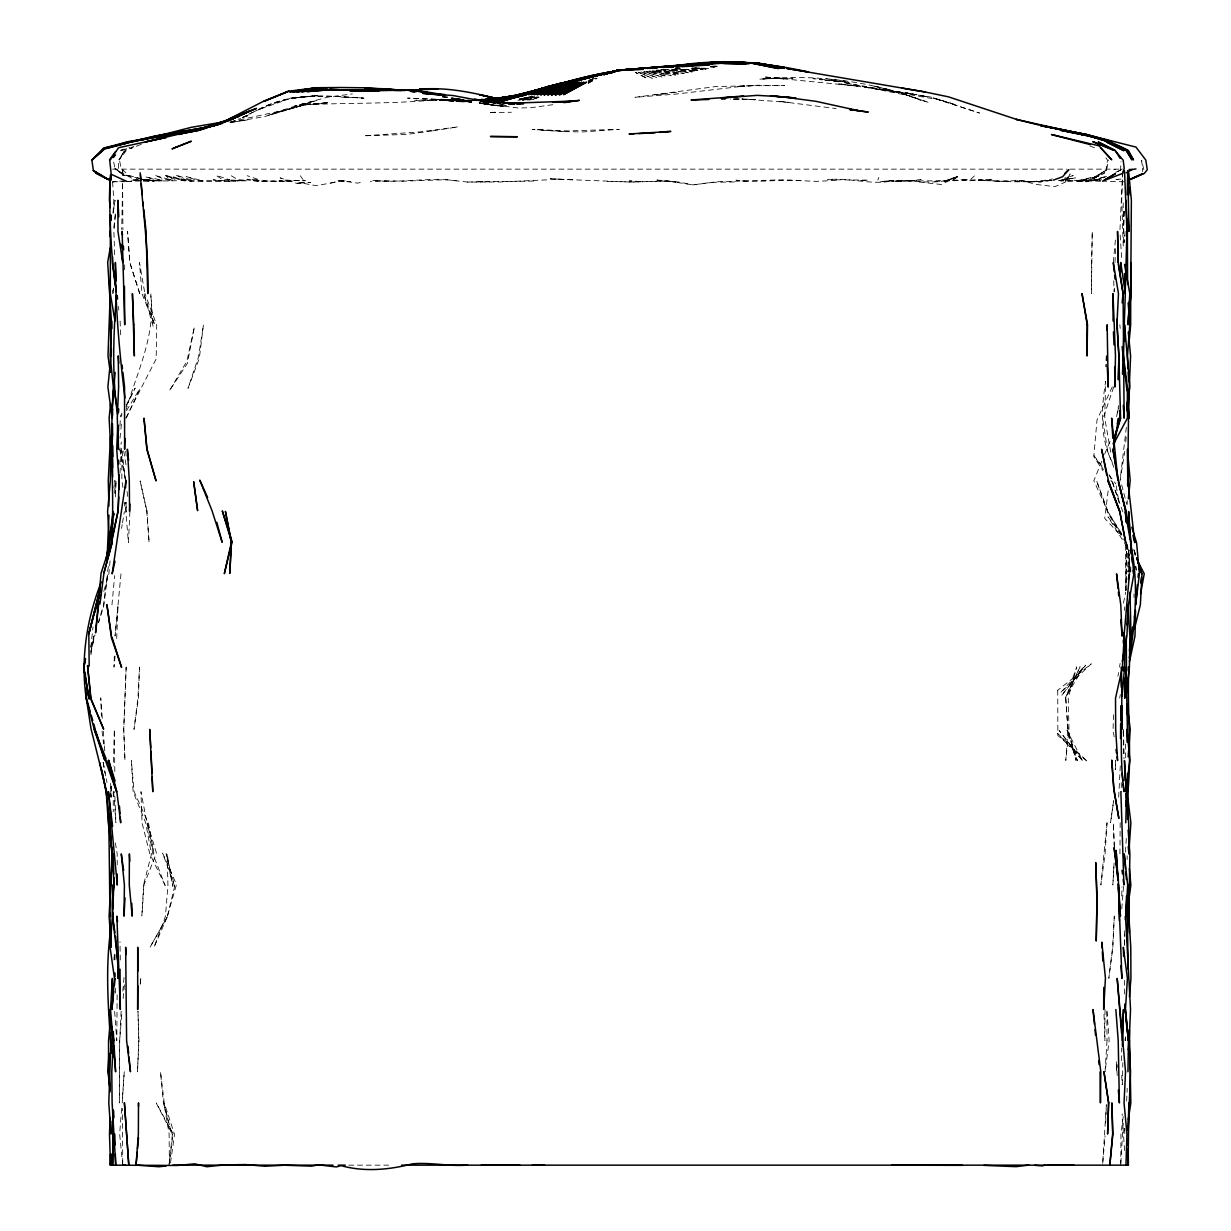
<?xml version="1.0" encoding="UTF-8"?>
<svg xmlns="http://www.w3.org/2000/svg" width="1231" height="1231" viewBox="0 0 1231 1231"><rect width="100%" height="100%" fill="white"/><g stroke="black" fill="none" stroke-linecap="round" stroke-linejoin="round"><path stroke-width="0.75" stroke-dasharray="5 3.75" d="M1121.656 1060.722L1121.672 1047.904M1104.992 1009.451L1104.899 1040.657L1103.899 1011.436M113.39 288.146L113.36 293.64L113.637 288.131M150.782 295.855C155.645 335.971 136.903 372.177 126.162 409.508M1120.764 1165.157L1120.964 1133.997L1123.349 1115.686M114.806 771.498L114.329 729.352L113.329 766.005M122.623 183.788L121.715 229.535M1124.826 1128.535L1124.78 1134.043L1124.411 1128.55M122.592 183.788L122.931 229.674M117.145 994.833L116.791 1040.61L114.514 1009.543M122.746 1163.341L122.377 1108.423M1119.933 853.822L1120.179 822.723M124.639 269.804L124.716 262.465M1115.332 769.683L1115.455 760.527L1115.271 769.683M1125.488 1040.657L1125.534 1036.979M114.745 493.216L114.945 480.429L113.975 487.722M1126.704 542.656L1126.026 590.249L1125.426 544.517M1119.964 229.597L1122.487 174.633M1130.72 571.969L1130.874 564.66M1114.332 291.793L1114.424 288.131M111.513 786.147L111.406 797.134M1127.211 504.295L1127.304 500.617M1121.733 895.999L1121.964 886.828M120.284 960.026L119.976 941.684M1123.949 211.255L1123.564 242.43M1113.547 714.78L1113.07 729.444L1114.132 736.769M114.345 656.138L113.975 667.125L115.083 656.154M120.038 425.541L120.315 418.248L121.961 414.893M1114.994 262.48L1115.625 246.015M1122.841 170.971L1121.718 200.238L1123.318 247.846M1105.684 1123.103L1106.377 1104.746L1102.576 1165.157M1124.38 945.485L1124.795 934.483M115.422 496.878L116.083 480.382L115.191 493.2M1120.841 1163.326L1123.272 1121.226M1126.611 542.625L1125.534 590.265M1126.642 1101.068L1127.196 1088.25M110.728 791.61L110.975 786.132M1122.487 1084.603L1122.81 1062.63M120.007 473.058L120.438 463.887M120.515 462.056L121.654 445.576M129.917 511.527L128.424 542.625L125.023 502.294M1124.318 211.255L1123.364 231.413L1123.195 200.253M121.146 1011.282L119.684 1040.657L119.345 1102.914L119.684 1040.657L121.961 1011.359M124.654 506.141L124.839 502.463M1125.78 590.218L1126.565 575.539M115.422 993.048L115.729 987.554M1125.072 231.413L1124.472 242.384L1124.872 235.075M113.052 213.086L113.791 200.253L112.59 181.942M1114.086 863.039L1112.839 885.027L1114.009 864.87M122.238 1102.914L124.254 1071.724L122.208 1101.053M1125.411 852.114L1126.365 837.495M1122.257 168.97L1117.317 171.863L1120.487 170.063L1121.072 161.63M113.929 960.088L114.314 954.594M1128.335 571.938L1129.427 557.32M1120.272 765.974L1118.594 798.996M1121.78 908.832L1123.626 885.027M121.638 1108.392L119.638 1134.074L122.731 1165.157M110.928 797.119L110.605 780.7M90.832 647.414L93.002 626.918M122.838 991.17L124.285 974.721M1125.765 442.067L1126.411 434.712M1102.73 1163.341L1105.099 1135.951M1123.672 729.398L1123.334 733.061L1123.549 729.398M111.959 604.913L114.683 575.6M123.131 998.526L124.67 982.046M1113.301 262.403L1115.671 236.86M115.422 214.902L113.868 231.382L114.698 255.14M110.082 560.859L108.867 573.646L103.127 593.681M121.007 573.784L115.037 635.996L118.053 604.852L116.576 641.505M1124.472 610.438L1124.826 606.76M120.023 438.19L120.746 430.912M120.915 429.096L121.638 421.802M1100.76 181.188L1078.079 180.957L1094.374 177.449L1106.454 170.047L1107.423 160.061L1105.592 157.153M1117.086 1064.446L1116.317 1071.786L1117.056 1066.308M113.821 227.689L115.406 213.055M1124.98 1040.626L1125.38 1036.979M1126.35 427.295L1120.164 479.475M1108.131 490.877L1104.73 518.405L1121.426 536.239M170.524 1162.895L174.54 1134.397L164.262 1103.038L160.507 1071.786L163.415 1103.191L171.632 1133.951L163.938 1103.007L169.109 1133.874L169.401 1162.88M113.19 213.071L115.052 200.253L112.96 213.04M1119.564 667.079L1120.102 663.432M1119.933 481.352L1124.811 451.3M90.925 654.83L94.002 635.996L90.832 646.567M1119.718 698.146L1120.333 694.499M107.589 571.492L108.79 564.275M121.577 528.376L122.192 524.652M122.5 522.806L124.377 511.65M1116.625 416.617L1118.564 405.491M1117.948 676.25L1118.594 672.588M1106.454 170.047L1096.159 176.125L1078.633 180.726L1094.374 177.449L1106.454 170.047L1108.485 159.999M1117.425 412.924L1118.564 407.369M1123.441 603.144L1125.688 592.157M125.131 478.721L119.884 449.392L121.423 442.006M167.17 917.018L150.013 947.27L167.17 917.018L154.044 947.285L165.446 916.341L167.939 885.12L167.124 853.945L172.863 886.382L166.123 853.698L174.679 886.397L167.077 917.464L176.479 884.473L162.615 853.098L174.679 886.397M90.848 651.368L94.495 635.196M90.663 652.999L94.987 634.842M126.393 417.971L139.703 388.858L125.931 411.662M98.234 622.717L103.558 604.898L107.589 573.815L103.896 605.313L98.649 622.686M1113.67 387.011L1102.822 419.263L1107.685 451.731L1114.378 468.657M877.841 180.111L878.842 177.433M1101.76 461.256L1093.836 480.69L1108.254 512.388L1121.78 534.669M1104.638 454.193L1111.224 438.651M1077.387 181.019L1095.821 180.326L1060.353 180.819L1087.05 181.742L1104.222 173.186L1105.253 170.755M1112.301 386.826L1097.021 419.925L1093.79 456.532L1102.991 470.75M126.085 406.522L135.164 388.104L126.378 404.799M120.238 416.478L121.992 413.139M125.731 418.217L156.183 358.913L156.706 325.046L144.889 293.517M126.731 148.443L118.53 160.199L118.668 171.109L134.533 179.726L141.796 180.342M1085.757 181.034L1099.175 175.818L1091.158 179.68M1101.514 179.572L1098.898 180.865L1100.037 180.234L1095.236 180.726L1106.592 176.464M1095.236 180.726L1102.899 177.864M974.398 175.91L970.536 179.541L953.686 180.726L895.814 181.065L917.31 180.618L921.127 179.526L907.062 181.08M126.839 181.634L130.348 181.588L133.471 179.849M953.502 179.588L957.195 176.387L944.962 181.095L953.502 179.588L957.641 176.787C932.852 188.081 905.616 176.787 879.657 182.019L887.428 180.942L901.338 181.342L887.428 180.942M957.195 176.387L941.376 184.512L918.572 181.926M588.372 83.139L596.327 78.661M588.187 83.262L597.173 78.245M588.203 81.938L591.342 80.277M588.126 82.077L594.311 78.876M1099.498 179.541L1091.328 180.726L1106.623 176.264M1087.05 181.742L1104.222 173.186M242.322 117.807L250.924 113.544M257.802 110.128L264.68 106.728L290.408 98.003L316.459 95.664L289.993 98.526L258.171 109.774M1086.665 180.049L1082.172 180.988M1115.578 172.386L1120.487 170.063M251.647 112.821L256.54 110.528M133.81 146.427L127.024 149.582L119.161 160.03L124.454 150.397L119.469 159.892L121.023 168.232L128.501 175.31L142.211 179.064M248.6 114.298L257.094 110.421M258.802 109.636C291.208 91.74 328.615 95.956 364.007 98.218C328.338 95.756 290.485 92.094 257.833 109.913M1064.107 179.572L1073.201 175.525L1064.353 178.203M589.572 80.277L593.142 78.769M141.303 144.335L130.578 148.459L136.164 146.227M120.838 150.828L129.64 147.52M944.962 181.095L950.871 178.941M229.982 122.3L240.553 118.453M245.677 115.806L247.369 115.206M592.711 79.184L595.866 78.076M124.3 149.12L120.761 150.336L124.362 149.166M539.009 97.203L532.207 99.511L540.655 96.68M588.126 80.507L593.48 78.692M957.641 176.787L941.238 182.08M962.073 179.988C992.032 179.464 1022.915 185.019 1052.428 178.972M242.322 117.484L249.37 115.299L240.845 117.776M987.124 180.865L992.986 179.08L978.691 180.311L1002.557 181.203L1024.931 180.311M522.96 100.111L530.069 99.342L527.207 99.849L536.254 97.157M527.207 99.849L538.085 96.71M360.283 182.45L357.698 183.157L337.202 180.218L350.481 181.511L340.525 181.126L316.213 185.712L303.872 183.419L296.548 183.327L280.145 177.849L284.961 180.126L305.334 180.726L279.668 180.449L284.607 181.465L294.594 180.557M1103.73 177.218L1091.328 180.726M519.59 99.834L525.206 99.588L522.421 100.096L534.777 96.864M330.524 183.204L340.048 180.772L350.481 181.511L344.865 181.065M522.421 100.096L534.854 97.034M124.593 180.803L112.821 181.834L117.884 181.296M517.851 100.296L532.715 96.895L520.19 98.957M143.335 180.942L159.753 180.88L143.304 179.387L162.015 180.972L176.756 180.726M230.812 121.792L282.391 110.575L274.344 112.867L298.41 104.989L328.092 97.064L352.374 93.956M519.59 99.926L533.515 97.003M520.821 99.065L531.638 96.834M167.97 180.942L170.401 179.803L175.171 180.495M530.269 96.957L520.882 98.742L531.838 97.064L520.744 98.988M533.3 96.864L520.775 99.203L533.746 96.803M1081.803 180.049L1067.6 180.957M519.913 99.265L532.992 96.895M889.013 181.511C868.778 184.542 848.19 177.372 827.617 179.695L868.409 180.157L859.623 180.557M525.822 97.634L529.453 96.987M528.761 100.126L535.146 98.988M1058.706 180.603L1075.863 177.849L1058.706 180.603L1070.893 178.48L1065.061 180.403L1070.185 173.925L1065.369 182.111L1054.859 186.65L1036.287 184.45L1026.731 181.926L1041.241 181.819L1053.274 180.172L1035.963 181.757L1041.241 181.819L1014.96 180.972M520.313 99.08L532.761 96.957M519.328 99.111L531.992 97.018M520.698 98.849L531.838 97.064L520.744 98.726M740.662 86.385L744.432 86.032L676.188 94.048L634.981 97.311L716.027 86.509L751.156 85.816M520.298 98.742L529.315 97.372M519.497 98.957L532.669 96.941M230.182 122.515L264.834 116.514L310.735 102.942L267.743 115.375L307.827 103.696L282.668 110.467L305.396 104.758L329.262 102.419L300.964 105.189L326.877 103.219L302.903 104.85C347.881 102.635 392.997 104.081 437.928 99.665L439.621 99.634L416.555 100.142M230.874 122.284L247.739 119.899L230.443 122.361M676.373 92.248L654.061 94.879M552.781 104.681L531.577 107.651L518.451 108.036L479.351 102.973M479.798 103.235L500.54 106.174L505.972 105.466M486.153 103.142L480.829 103.419L500.54 106.174L506.249 105.466M659.816 94.387L665.556 93.725M284.607 181.465L253.878 180.942M502.725 104.712L495.185 105.527L479.213 103.112M504.218 104.573L495.185 105.527L478.705 102.973M456.393 180.834C428.388 176.833 400.275 183.619 372.331 180.28L402.337 181.203L446.438 179.695L467.334 182.05L500.74 181.957L559.72 179.28L631.626 182.05L667.587 181.003L676.111 182.188L655.107 179.911L679.004 182.05L692.899 184.896L717.981 181.726L780.977 179.834L816.168 181.357L836.126 180.403M467.334 182.05L535.962 181.034M1035.963 181.757L1053.274 180.172M1115.978 179.495L1121.441 179.018L1116.271 179.449M132.656 180.572L137.133 180.203L132.948 179.572L138.211 180.603M477.674 181.649L489.184 181.726M180.372 179.972L191.744 181.034L250.278 180.788M776.884 78.045L759.65 79.153L780.3 77.999L762.62 78.938M488.892 103.85L479.459 103.158L492.615 104.881L479.274 103.081M1047.489 180.526L1051.828 180.265M231.351 175.802L238.568 180.049L244.907 180.542L229.243 181.219L213.055 179.849L221.734 180.957M488.784 103.912L480.475 103.081L490.03 104.65L479.059 102.958M753.403 85.631L736.615 86.539L757.711 85.231L784.609 85.647L748.094 85.708M261.249 181.126L293.594 181.065M470.534 100.788L441.129 99.234L463.672 100.373L411.369 100.296M773.253 78.215C823.17 75.06 874.179 82.292 920.865 100.203L901.184 93.094L928.759 102.542L908.647 95.618L843.743 82.615L894.614 91.509L876.826 88.678M495.508 112.221L488.645 112.513L511.357 112.267M934.775 181.388L960.795 179.849L970.413 180.726L978.06 179.572L984.785 180.049L978.691 180.311M480.829 103.419L488.353 103.127M765.713 78.769L792.995 78.292L773.96 78.461L783.978 78.876L763.666 76.891L858.053 86.17L837.957 83.693L900.461 92.187L862.592 86.601L937.745 99.496L979.584 113.052L930.744 97.049L884.258 89.817L910.586 93.618M126.839 181.419L141.703 180.957M143.565 180.911L153.413 180.788L139.657 179.08M733.507 99.111L740.893 98.942L730.537 99.034M389.058 181.542L370.3 181.649M470.596 100.85L456.009 101.08L431.342 99.388M471.181 100.419L432.327 99.419L459.009 99.819L434.589 99.757M112.821 181.834L125.085 181.665M471.058 100.465L407.507 98.111L431.465 99.265M470.411 101.357L455.87 101.496L431.142 99.357L470.365 100.973M994.602 181.172L1011.482 181.019M435.389 99.726L436.713 99.726M710.964 66.274L718.596 66.243L712.857 66.166M471.104 101.481L455.87 101.496L431.25 99.126L471.288 102.096M112.652 169.139L1066.754 169.139M1070.17 169.139L1120.764 169.139M1113.886 169.478L1115.578 169.478M122.469 175.31L128.501 175.31M238.568 180.049L245.261 180.034M1124.18 181.803L1103.315 181.157M348.788 1165.157L388.627 1165.157M470.565 101.665L456.07 101.634L471.15 101.865M711.118 66.674L717.673 66.736L710.256 66.505M710.595 67.12L714.426 67.151L710.718 67.043M733.261 99.172L755.434 99.696L741.954 98.88L788.886 102.404L777.977 101.188L836.111 108.559M607.406 181.357L631.626 182.05L667.587 181.003L692.899 184.896L711.933 182.296L736.569 181.942M470.996 101.742L456.593 101.511L471.796 102.158M470.273 100.665L466.657 100.603L470.257 100.727M711.072 66.566L716.734 66.689M564.521 131.625L582.709 131.948L619.316 129.317L567.783 130.917L532.192 129.378L564.521 131.625L537.162 129.824M276.852 181.219L252.724 180.649M691.991 67.936L709.041 68.474L694.084 67.72M470.827 101.588L457.393 101.157L470.688 101.896M244.907 180.542L229.089 180.018L236.044 181.265M500.54 106.174L503.433 106.281L486.23 104.143M1030.578 181.649L1016.898 180.988M251.893 179.541L259.202 179.803L247.2 175.71M145.12 180.618L154.106 180.942L139.888 179.387M341.079 97.111L362.806 97.988M674.988 67.828L680.481 68.059M693.33 68.582L706.163 69.121L691.622 68.213M469.919 101.157L458.486 100.588L471.765 101.511M675.065 68.274L680.651 68.567M691.807 69.136L702.978 69.705L691.653 68.89M143.427 180.28L154.106 180.942M675.08 68.828L699.577 70.382L686.852 69.305M656.708 69.967L684.205 73.583L658.539 70.213M459.871 99.834L471.227 100.588M676.573 67.797L680.343 68.059M559.72 179.28L550.488 178.603L573.154 179.864M156.614 180.572L162.015 180.972L154.29 180.434L159.753 180.88M671.187 69.182L695.992 71.106L675.296 69.074M467.672 100.003L471.381 100.311M833.556 80.354L813.045 78.646L816.276 78.922M143.627 180.495L149.074 180.942L143.935 179.541M675.942 68.367L679.574 68.674M461.779 99.988L471.242 100.788M149.074 180.942L143.288 179.726M663.17 69.182L692.222 71.875L668.818 69.228M181.342 180.018L191.744 181.034L180.849 178.772M844.928 81.169L825.847 78.799M253.047 180.342L260.172 181.249L250.262 179.926M229.243 181.219L184.05 180.895L180.926 179.818M746.878 181.573L736.461 180.172C759.158 183.434 781.993 178.387 804.551 180.972M465.564 100.819L471.627 101.788M656.185 70.69L680.081 74.337L660.278 70.844M442.344 96.803L445.976 97.357M468.088 101.265L471.75 101.834M442.852 96.033L470.257 101.527M442.468 96.864L471.288 101.65L451.315 97.834M462.979 100.373L470.119 101.588M457.378 98.557L460.948 99.172M456.132 98.357L459.825 99.003M139.472 178.495L122.3 174.279L114.914 168.432L124.516 175.618L114.991 168.478L113.221 159.984M641.059 71.952L657.139 77.691L642.859 72.598M178.126 175.833L191.59 180.08L184.896 179.541L176.448 175.294M172.155 177.341L165.6 175.248L173.032 178.818M1089.85 145.95L1096.575 148.551M175.017 179.372L165.585 175.371L170.478 180.372M136.441 178.464L138.38 180.065M1102.068 466.118L1094.005 455.747L1103.499 469.58M1108.962 475.012L1115.871 483.906M1121.349 534.3L1108.008 516.851L1129.366 550.811M300.379 175.802L302.98 179.541M1110.885 480.336L1112.993 483.398L1109.377 474.858M1121.318 533.131L1108.254 512.388L1096.529 480.629L1107.7 512.527L1123.534 539.501M1112.285 462.179C1099.375 436.974 1101.376 408.477 1105.638 381.456L1104.746 418.201L1110.977 453.608M1122.795 511.773L1111.701 480.167L1119.194 502.74M1133.951 550.534L1135.813 555.889M1134.259 550.734L1135.459 554.273M1133.813 549.395L1135.582 554.627M1121.656 484.876L1126.796 504.387M1143.83 169.693L1141.66 160.369L1142.753 171.725M119.884 449.392L125.854 480.459M103.189 762.389L105.943 777.007M106.297 778.823L106.989 782.485M144.566 291.685L139.488 262.557L141.95 293.717L154.844 325.122L143.704 293.455L153.244 326.661L150.798 293.947M103.158 762.389L105.05 773.391M115.345 842.85L117.176 853.791L117.222 864.824M1116.178 485.768L1118.948 502.433M123.731 451.1L126.131 465.61M1135.474 566.198L1136.075 569.968M127.039 491.477L127.824 496.955M122.915 487.507L121.854 480.121L121.838 450.854M118.422 306.427L118.853 310.074M120.115 321.045L120.746 337.525M122.054 450.885L125.454 480.552M102.065 730.999L103.558 743.939M1119.825 324.692L1120.21 328.369M1134.397 550.134L1134.92 555.581M1135.982 566.46L1136.336 570.091M125.716 451.161L126.239 456.593M1124.565 1150.539L1122.133 1113.886M1127.519 544.533L1129.95 572L1128.812 550.011M1126.857 544.487L1129.242 573.784M112.375 289.947L112.667 293.609M1117.194 1075.509L1116.502 1060.83M102.311 718.273L100.727 697.885L101.388 716.273M103.296 731.229L104.25 744.078M104.389 745.909L104.804 751.418M113.652 791.702L115.899 822.77L114.683 791.641M1128.488 549.965L1130.073 571.984L1128.796 550.011M1120.164 235.09L1121.841 260.695M1126.211 544.441L1127.504 571.953M1121.764 1075.386L1122.057 1084.557M114.36 954.579L114.606 961.919M1133.951 593.957L1134.043 597.62M126.008 502.448L126.239 511.573L126.131 502.417M110.775 793.456L110.867 797.119M1113.763 280.806L1114.024 291.839M1123.288 731.229L1123.872 755.049M1127.119 855.745L1127.196 859.407M1121.256 782.531L1121.426 791.687M1124.334 980.261L1124.595 994.91M1123.58 731.229L1123.995 758.711M1125.626 744.078L1125.673 758.742M114.991 954.564L115.022 961.903M1124.426 930.805L1124.442 945.454M113.252 791.641L113.267 811.783M1091.558 262.495L1091.42 293.67L1092.266 231.397L1091.558 262.495M122.731 169.139L122.669 176.464L122.731 169.139M1057.737 690.252L1057.86 735.492L1087.742 761.82L1057.414 733.276L1083.203 761.25L1059.137 730.568L1082.434 760.635L1066.985 730.183L1077.34 760.604L1067.985 730.106L1065.738 698.115L1076.756 666.879L1068.246 698.054L1068.985 729.368L1065.8 760.496L1067.923 729.506L1076.017 760.466L1067.985 730.106L1065.738 698.115L1080.079 666.771L1065.323 698.069L1083.849 666.417L1061.414 695.746L1085.727 665.155L1060.522 692.73L1091.297 663.817L1057.737 690.252M126.162 667.14L123.731 729.444L124.962 760.435L123.731 729.444L126.162 667.14M1106.33 355.882L1106.023 366.853L1106.33 355.882M139.488 667.156L138.426 698.239L133.979 729.383L137.918 698.254L139.488 667.156M138.749 1040.641L137.487 1071.847L138.98 1040.641L137.964 1011.313L138.749 1040.641M1114.301 916.141L1112.855 947.316L1108.823 978.353L1112.624 947.27L1114.301 916.141M143.581 884.797L141.857 915.941L144.089 884.489L156.429 853.037L147.582 823.585L153.813 853.36L148.659 823.924L134.133 791.671L131.348 760.558L133.117 791.687L145.72 822.831L151.428 854.145L143.581 884.797M1107.023 822.816L1105.069 853.96L1100.868 885.012L1107.023 822.816M1107.008 1040.626L1105.053 1071.77L1109.146 1040.749L1106.869 1009.482L1107.008 1040.626M140.78 978.43L140.103 985.739L140.78 978.43M172.386 1134.505L169.062 1164.618L173.032 1133.52L156.229 1102.991L172.386 1134.505M203.392 325.107L199.33 358.313L187.989 388.35L198.483 357.005L203.392 325.107M1113.578 800.796L1110.531 822.739L1113.732 800.812M194.159 327.985L187.389 363.33L169.324 390.904L186.881 361.237L194.159 327.985M292.286 98.126L291.301 98.403L317.521 95.664L292.286 98.126M313.628 101.296L294.486 106.174L317.013 100.45L313.628 101.296M302.257 182.296L296.548 183.327L310.551 182.45L302.257 182.296M431.973 130.963L406.861 134.41L363.807 135.825L419.556 131.948L458.07 126.87L431.973 130.963M640.258 181.511L629.287 180.942L640.258 181.511M162.307 180.126L156.783 180.141L145.658 176.972L162.307 180.126M229.705 179.803L222.196 179.541L216.194 175.371L229.705 179.803M666.002 69.798L659.062 69.475L688.283 72.706L666.002 69.798M170.401 179.803L165.216 179.541L154.737 175.341L170.401 179.803M203.053 180.895L197.76 180.48L186.143 176.618L203.053 180.895M657.185 71.229L651.861 70.736L675.757 75.014L657.185 71.229M822.477 79.877L819.461 79.553L840.542 81.892L822.477 79.877M843.851 81.738L831.094 80.2L849.159 82.569L843.851 81.738M654 71.613L649.26 71.044L671.264 75.676L654 71.613M650.737 71.998L646.583 71.352L666.648 76.337L650.737 71.998M471.288 101.65L451.423 98.357L471.227 101.573M925.127 96.326L905.708 92.71L927.974 96.895L925.127 96.326M647.414 72.383L643.859 71.66L661.939 77.014L647.414 72.383M888.367 89.494L872.825 85.801L892.829 90.663L888.367 89.494M935.622 98.572L933.236 97.972L955.641 104.635L935.622 98.572M640.566 73.014L638.243 72.26L652.276 78.322L640.566 73.014M636.95 73.152L635.319 72.367L647.306 78.522L636.95 73.152M165.123 885.443L149.72 853.514L142.027 822.77L140.95 791.656L152.829 853.775L165.123 885.443M139.765 293.701L129.824 262.495L127.547 231.443L129.824 262.495L139.765 293.701M146.935 510.88L140.119 480.89L146.751 510.942L149.105 542.625L146.935 510.88M1114.332 846.574L1113.316 822.8L1114.301 846.559"/><path stroke-width="1.5" d="M108.759 822.708C109.451 863.654 109.851 904.493 110.159 945.439M111.421 877.703L111.067 885.043L111.929 853.899L108.651 813.629M110.575 220.38L110.59 214.902M1121.826 705.594L1121.764 729.444L1121.041 705.609M1103.776 987.416L1103.668 1009.435L1105.438 978.091L1101.822 942.207L1102.13 947.901M1122.995 352.312L1127.319 386.949L1127.427 418.125L1113.516 444.099M112.806 456.593L112.79 445.607M137.81 985.739L137.672 1009.589L137.718 947.285L137.826 971.074M1130.704 293.64L1131.366 200.253L1128.765 172.802M112.236 994.894L112.36 978.43L110.528 1009.512L115.606 1071.786L114.098 1046.135M113.083 1110.224L112.652 1165.157L113.39 1110.27L113.898 1117.548M1127.642 819.123L1127.596 773.345M1127.596 284.484L1127.381 231.366L1125.965 200.238L1125.719 207.562M111.313 436.436L111.406 456.593M124.454 286.346L124.716 324.769L122.146 231.397L122.454 235.059M1107.069 330.262L1107.146 324.769L1108.208 387.088L1107.284 366.884M1124.949 641.551L1124.626 667.187L1122.01 696.423M1127.658 742.216L1126.15 667.14L1126.119 692.776L1125.996 689.098M112.113 423.633L111.775 449.284L112.59 434.635M111.282 355.897L111.39 348.573M118.453 430.942L118.545 425.434M1128.119 969.259L1127.35 916.156L1128.504 885.043L1126.934 910.632M1127.965 1071.801L1128.442 1040.641L1125.442 1009.543L1127.427 978.399L1123.334 947.285L1123.626 956.441M111.021 1154.17L110.821 1165.157L111.329 1159.679M1129.427 932.559L1128.488 894.137M1114.24 271.712L1113.286 262.557L1118.471 293.609L1116.917 324.784L1118.871 355.882L1118.363 379.717L1118.887 355.913L1116.856 319.291M1131.104 553.673L1131.335 542.702L1126.257 511.65L1118.456 482.321L1125.78 511.557L1126.704 522.544M1135.521 610.391L1134.997 635.965L1129.473 661.632M110.451 1154.186L110.205 1165.157L177.249 1165.465L194.775 1163.834L206.793 1166.726L223.919 1164.972L245.215 1164.557L264.942 1166.249L284.361 1165.218L311.581 1166.157L318.414 1164.834L336.371 1166.942L341.064 1165.634C364.222 1172.158 389.242 1169.835 412.277 1163.864C430.819 1162.11 449.192 1166.665 467.688 1165.065M113.421 1057.183L113.775 1040.687L108.836 1009.62L113.437 1040.657L111.79 1071.77L112.113 1102.914L115.714 1165.157L115.375 1154.17M1127.227 194.775L1127.765 170.971M1127.642 485.906L1128.858 388.827M109.974 178.295L109.405 200.253L110.282 207.577M109.482 280.806L111.021 355.897L107.882 386.996L111.929 416.309M111.729 321.091L110.144 355.774L113.329 387.011L111.682 418.171L112.729 409.015M108.959 515.235L107.128 557.304M120.038 969.212L120.315 1009.528L116.868 916.141L117.53 921.619M1125.78 822.77L1126.611 791.625L1124.472 760.527L1125.011 780.654M1128.165 1128.535L1128.873 1102.914L1128.104 1165.157L1128.073 1152.339M110.174 295.455L108.005 355.928L110.267 372.408M124.977 438.282L124.608 449.269L124.546 386.949L122.9 372.316M1122.503 374.27L1125.319 293.547L1120.749 262.465L1120.964 271.651M1128.919 667.171C1126.627 711.103 1132.705 755.111 1127.027 798.981M1125.965 1165.157L1126.95 1133.951L1124.057 1102.899L1125.534 1071.739L1117.179 978.414L1121.579 1033.348M1126.488 895.999L1125.765 916.126L1127.673 884.997L1124.242 853.899L1125.488 868.547M1128.765 1049.828L1130.535 1009.528L1125.503 916.156L1125.365 919.819M1122.241 1040.672L1123.441 1009.543L1122.364 1046.135M112.252 848.451L112.19 870.379M110.159 1117.563L109.482 1134.043L110.513 1165.157L111.082 1154.186M111.744 542.579L113.067 511.573L107.343 556.843M117.714 425.464L116.73 449.269L119.053 480.413L118.114 511.573L118.761 496.893M129.886 503.987L129.578 511.265L129.286 480.336L127.362 449.223L128.609 460.194M110.344 214.902L110.328 293.609L114.975 321.076M119.084 489.553L119.269 474.889M1126.488 692.776L1126.657 689.114M1126.981 681.789L1127.15 678.127M1120.656 723.89L1120.518 738.554M1120.825 720.227L1121.503 705.578M111.759 870.363L112.544 853.852M1126.35 522.529L1125.242 511.542L1130.704 542.686L1133.889 573.831L1128.365 604.96L1126.888 636.104L1122.21 661.678M112.467 416.309L112.637 412.662M113.267 399.906L113.883 387.149C108.79 438.775 114.945 490.754 111.606 542.548L117.976 511.527L111.236 542.179L101.08 573.184L95.572 632.765L98.926 602.021M125.593 487.753L125.962 480.398L112.144 573.861L115.006 561.259M1126.319 782.47L1125.857 791.61L1129.889 760.558L1126.996 729.398L1127.165 742.216M112.606 257.002L112.313 262.511L116.329 291.762C110.682 253.109 108.697 213.64 110.482 174.633M124.993 897.814L124.023 916.156L124.408 885.027L121.284 853.914L123.608 870.348M110.528 436.436L108.266 480.398L108.928 506.079M1138.306 563.029L1142.029 573.738L1140.352 604.836L1134.52 628.672M108.99 1053.459L107.974 1071.786L110.082 1090.066M1128.442 1049.843L1128.95 1040.703L1130.535 1071.801L1128.242 1130.366M112.683 912.494L110.098 947.347L114.468 978.414L111.913 1009.482L113.806 991.217M112.898 908.832L113.991 877.734M109.928 1036.964L110.144 1033.317M1128.196 412.677L1130.597 355.882L1128.288 332.062M1126.042 692.73L1126.273 689.083M1128.196 670.818L1128.427 667.156M1126.996 625.04L1128.319 604.898M1129.119 848.436L1130.889 822.708L1127.027 791.641M1132.658 626.871L1129.489 658C1135.644 620.286 1138.567 582.263 1130.781 544.471M111.205 1033.332L108.79 1102.93L110.975 1134.028L110.882 1121.226M1128.165 756.834L1130.258 729.352L1126.95 703.763M118.468 412.647L118.761 409M1129.427 996.741L1130.935 978.46L1130.766 947.316L1128.889 916.141L1129.873 853.868L1128.15 830.109M86.785 693.499L86.324 698.977L94.479 730.26L104.666 759.973L95.803 731.06M1126.95 408.969L1127.888 397.982M1128.212 394.32L1128.689 388.827M116.422 295.425C113.375 334.94 111.867 375.163 117.53 414.478M115.16 372.439L113.852 387.073L117.53 410.8M110.205 1022.361L108.574 1040.687L108.466 1071.77L110.113 1091.928M1123.257 670.818L1123.58 667.156M1137.429 584.725L1135.644 604.898L1139.414 573.861L1136.613 542.933L1131.828 527.299M1138.09 577.401L1138.413 573.723M137.21 1152.324L136.041 1165.157L138.364 1134.059L138.503 1102.868L138.534 1106.531M137.533 1148.661L138.518 1137.644M1128.827 344.911L1130.673 324.769L1130.735 262.542L1131.197 293.609L1128.212 319.244M1128.581 1049.812L1129.412 1040.672M1134.443 617.716L1135.12 610.391M109.867 916.141L110.221 912.479M1126.965 390.627L1122.118 346.711M110.605 403.506L109.128 418.14L110.805 449.269L110.375 480.398L107.589 511.527L109.467 540.84M1128.335 498.77L1130.196 480.382L1127.35 449.284L1127.781 480.382L1134.782 542.625L1132.951 535.347M114.375 985.739L115.145 978.445M1122.118 302.811L1123.087 293.686L1118.317 262.495L1117.548 231.397L1118.056 262.695M1126.919 410.8L1129.212 388.842L1126.95 407.184M1126.688 692.791L1129.427 667.187L1129.873 636.027L1127.95 606.745M1129.427 650.66L1131.012 636.027L1129.981 592.034M1123.38 643.398L1129.458 573.861L1128.335 579.355M110.544 930.728C104.989 971.474 108.667 1012.667 111.406 1053.474M108.928 1068.108L110.113 1088.235M103.989 572.754L112.19 542.44L103.989 572.754L99.942 604.098M111.375 531.53L105.989 560.197M111.867 527.884L112.606 522.436M113.344 516.974L113.852 513.342L113.144 516.989M1126.857 409.015L1129.873 387.042L1124.549 324.645L1125.18 341.187M1140.614 582.909L1141.368 577.401M95.064 612.069L100.173 588.787L88.817 633.95L89.186 666.094M106.205 560.459L112.498 520.621M1128.119 905.185L1130.858 885.12L1129.381 868.594M1123.395 641.536L1124.211 636.073L1122.426 667.202L1115.517 698.285L1115.671 729.291L1117.594 760.543L1117.056 756.88M1129.319 302.795L1130.15 297.302M1128.335 1119.379L1130.827 1102.961L1129.396 1029.624M1113.44 449.269L1118.564 418.232L1117.302 423.679M110.251 247.785L107.682 262.388L111.836 328.415M1140.583 593.896L1144.245 573.738L1138.367 562.352M100.434 587.187L88.817 633.95L100.173 590.972M1134.305 626.856L1135.013 623.194M99.726 598.374L100.527 594.727M1114.655 438.19L1120.579 418.155L1118.871 355.882M1114.871 435.435L1120.579 418.155M101.357 581.863C86.662 618.87 80.384 659.431 86.324 698.977L85.893 688.391M1118.61 421.571L1120.087 418.155L1119.641 410.831M1113.132 443.837L1115.363 438.698M115.529 151.613L109.467 159.968M113.283 157.553L115.576 154.921M100.927 152.059L104.45 148.012L127.732 141.703L177.018 133.225L152.813 136.872M1064.907 173.356L1068.847 169.57L1062.584 176.741L1053.274 180.172M1104.176 180.249L1115.394 173.679L1102.576 181.188M1126.319 172.817L1132.197 169.478L1135.967 168.939M1131.274 179.111L1142.937 173.633L1129.289 179.572M229.966 120.099L250.878 110.528L230.443 119.653M233.028 118.53L256.494 108.374L215.21 124.854L193.883 130.748L215.21 124.854L239.06 116.253L197.098 129.886L178.91 134.456L221.749 122.885L197.098 129.886L145.381 141.95L166.277 137.457L118.561 147.72L109.759 160.615L111.221 174.31L126.839 181.419M1127.534 180.403L1144.322 173.402L1147.292 169.755L1145.799 160.045L1135.998 147.105L1086.481 134.564L1040.395 125.3L1099.175 138.334M552.657 91.417L543.994 94.956L575.169 82.231L556.12 90.001M1105.93 179.88L1122.718 173.386L1124.211 168.462L1123.226 160.276L1114.855 150.32L1098.267 141.965L1115.271 150.567L1120.133 158.337M724.29 61.688L757.634 63.227L784.716 67.705L758.004 63.027L724.29 61.688L618.485 70.213L609.453 73.368L618.485 70.213L717.442 62.489M609.776 73.245L618.485 70.213L716.888 62.504L677.758 65.505M200.238 130.101L205.5 128.316M209.008 127.116L221.288 122.946L242.415 113.083L223.888 122.177L241.553 113.529L220.764 123.269L208.793 127.255M609.437 73.275L618.485 70.213L717.796 61.996L751.618 63.043L778.377 68.536L751.956 63.273L719.673 61.827L676.819 65.658L689.529 64.551M158.476 135.749L191.421 127.301L228.858 121.023M491.261 102.142L500.401 101.834L498.17 102.404L564.829 82.631L498.17 102.404L490.984 102.465M642.782 68.521L618.485 70.213L609.745 73.091L618.485 70.213L641.351 68.582M481.106 101.096C508.818 101.742 534.793 89.278 561.428 83.169L519.143 95.972L488.091 101.65C540.009 92.648 589.541 69.921 642.797 68.767C591.834 69.967 544.194 90.632 495.201 102.219L491.492 102.204M642.628 68.705L618.485 70.213L609.36 73.183L618.485 70.213L641.428 68.736M566.275 82.446L528.761 94.541L566.275 82.446L554.642 85.308M641.136 69.167L618.485 70.213L609.499 73.106L618.485 70.213L641.228 68.874M154.491 137.333L163.292 134.518L153.89 137.164M609.791 72.983L618.485 70.213L627.933 69.736L618.485 70.213L559.843 83.6L515.974 95.956M522.298 95.326L562.444 83.031L523.129 94.787L494.339 101.434L520.436 95.741M628.072 69.875L618.485 70.213L609.499 73.044L618.485 70.213L627.918 69.782L618.485 70.213L559.32 83.8L517.005 96.387L487.045 101.588M488.63 101.711L517.359 95.849L547.456 86.739L618.485 70.213L548.195 86.493L518.405 95.603M558.751 84.108L546.549 87.124L618.485 70.213L546.918 86.955L516.543 95.956M495.893 100.173L515.835 96.28L556.966 84.616L546.364 87.309L618.485 70.213L515.543 95.572L484.291 101.681L515.604 96.049L556.889 84.693L515.635 95.818L486.353 101.696L515.604 96.049L483.229 101.681M559.843 83.6L517.943 96.233L488.261 101.727M609.36 72.968L618.485 70.213L559.012 84.385M603.913 74.552L618.485 70.213L556.458 85.17L618.485 70.213L603.913 74.599L618.485 70.213L564.998 82.969M618.485 70.213L560.397 85.031L569.445 82.308L534.223 94.679L560.397 85.031L618.485 70.213L558.335 85.108L531.407 94.633L567.814 82.385L558.335 85.108L618.485 70.213L603.775 74.475M1045.458 1165.018L1042.411 1165.911L1034.748 1165.326M107.051 148.12L127.809 142.119L198.437 130.471L175.802 134.317L209.332 126.993M209.516 126.962L198.791 129.963L220.287 123.362L240.876 114.298L220.764 123.269L262.449 101.819L288.685 91.202L316.752 87.724L340.695 87.509L363.899 87.786L401.783 90.448M213.086 125.962L218.441 124.469L212.963 125.993M197.098 129.886L200.53 128.932M143.119 139.672C169.17 131.763 196.668 130.517 222.888 123.238M157.383 135.764L155.875 136.179L179.264 132.009L154.552 136.041L129.455 142.196L153.567 136.733M517.42 95.233L556.981 84.754M557.028 84.708L515.697 95.279L482.521 101.45L520.605 95.618L488.799 101.727M548.195 86.493L560.551 83.354M553.027 85.57L564.829 82.631M547.456 86.739L562.444 83.031M551.596 85.816L563.567 82.846L524.191 95.095L495.201 102.219L526.314 94.787L497.247 101.696L491.646 101.788M523.79 93.971L529.238 92.617M538.316 90.355L543.779 89.001L538.424 90.278M546.918 86.955L558.966 83.97L516.297 96.403L496.555 100.219M516.143 95.264L546.918 87.663L515.912 95.433L482.521 101.45L515.62 95.71L484.306 101.681M516.851 95.495L529.422 92.448M557.228 84.801L546.564 87.37L561.305 83.846M492.262 100.88L488.63 101.588L483.552 100.619L500.401 102.804M489.369 101.604L492.954 100.911M159.153 135.81L203.346 127.778M488.722 101.604L492.4 100.911M496.078 100.219L516.297 96.403L486.137 101.696M488.215 101.404L515.835 96.28L485.399 101.634L452.854 95.51L422.941 93.371L444.745 95.295M488.091 101.65L520.605 95.618M570.307 101.696L563.952 102.665M483.137 101.234L515.62 95.71M478.49 100.327L514.712 96.033L482.937 100.865L514.296 95.587M517.666 104.05L520.436 103.589L516.82 104.066M482.937 100.865L515.912 95.433L483.368 100.634M519.143 95.972L487.876 101.142L482.26 100.742M180.665 131.64L182.326 131.378M509.034 103.204L511.65 102.788L508.049 103.096M316.752 87.724L289.854 91.848L316.752 87.724L315.705 87.847M191.974 131.886L152.413 137.487L103.496 148.151L91.879 160.122L93.387 170.54L96.31 172.956M509.896 97.034L483.737 100.357L515.004 95.756M483.737 100.357L514.696 96.033M571.584 101.465L579.339 100.373L568.876 101.681M515.958 95.864L484.891 99.819L486.322 99.711L473.581 99.757M500.955 98.234L486.522 100.003L473.689 99.926L488.107 100.034L486.522 100.003L499.678 98.511M504.572 97.803L508.172 97.357M505.31 97.88L509.065 97.449M397.105 90.571L437.99 89.001L419.648 89.248L434.358 88.894L423.326 89.248M508.388 104.096L515.943 103.281L509.649 104.004M557.505 102.265L575.446 100.973L512.804 103.173L523.575 103.681L502.71 102.712M743.586 95.88L721.258 98.065L757.203 95.356L789.379 97.187L796.211 98.372L783.316 96.957L816.03 101.342L857.576 110.482L850.082 109.436M736.677 96.587L691.053 100.003L708.779 99.496M1028.824 1165.111L1016.052 1166.665L983.923 1165.372M659.847 132.363L670.833 131.425L629.072 133.994L633.934 133.779M166.108 1166.049L158.861 1166.742L137.056 1165.142M394.551 90.463L421.925 89.601M674.526 66.243L715.657 62.442L749.633 63.458L736.353 63.027L747.709 63.412M331.693 89.54L307.273 91.602L331.693 89.54L353.097 90.063L329.154 89.509L351.112 90.001M678.527 65.366C721.997 58.549 765.882 62.381 808.567 72.044L786.948 68.49L925.327 92.002L901.769 88.078M686.913 65.089L716.796 62.673L749.033 63.335L717.796 61.996L747.771 63.366M655 132.794L638.797 133.579M701.978 63.781L692.468 64.489L701.901 63.858M707.671 63.35L717.165 62.643M644.936 68.336L656.585 67.49L644.798 68.351M661.939 67.12L673.28 66.32M661.709 67.151L672.988 66.351M503.848 102.788L507.587 102.527M690.56 64.366L701.624 63.597M705.317 63.35L716.38 62.596M692.022 64.289L701.408 63.643M705.163 63.381L716.411 62.612M709.456 63.35L716.996 62.843M713.595 63.443L717.381 63.181M683.821 65.889L687.56 65.643M646.475 68.367L656.015 67.751M665.14 67.136L672.911 66.643M647.014 68.382L656.723 67.751M666.033 67.151L673.649 66.659M707.84 65.058L709.318 64.966L681.759 66.705M687.606 65.381L678.943 65.905L688.114 65.274L679.45 65.858L686.836 65.458M648.198 68.351L657.492 67.767M668.633 67.074L673.295 66.843M650.276 68.32L655.892 67.982M660.555 132.04L667.925 131.594M650.691 68.32L656.385 67.982M697.977 64.658L701.762 64.458M652.338 68.336L656.4 68.12M681.682 65.858L686.79 65.597M361.314 91.356C389.181 89.124 417.509 88.986 444.899 95.279M631.703 69.536L641.151 69.059M393.643 90.309L397.044 90.278L350.173 91.232L380.718 90.294M493.246 102.773L503.894 102.219L497.786 102.773M721.566 99.126L725.259 98.957M699.3 64.658L703.055 64.489M680.851 65.828L688.468 65.505M633.473 69.598L642.844 69.198M962.457 1165.342L891.644 1165.172M637.258 69.536L642.905 69.336M683.928 65.874L687.683 65.766M376.932 90.494L353.728 91.156L370.239 90.771M419.648 89.248C446.576 86.847 473.089 92.587 499.032 99.111L495.293 98.926L499.047 99.142M552.504 102.327L564.398 102.158M519.851 1165.157L481.321 1165.065M379.01 90.602L364.807 90.648L377.963 90.632M122.731 1165.157L125.608 1165.157M1073.924 1165.157L1047.242 1165.142M481.106 101.45L494.477 101.45M1129.104 169.478L1132.197 169.478M333.062 1165.157L172.909 1165.142M338.233 1165.157L345.265 1165.157M401.645 1165.157L1128.412 1165.157L1128.212 1148.677M532.238 1165.157L544.61 1165.157M426.772 94.11L444.653 94.602L432.127 94.248M376.178 90.602L378.194 90.632L333.724 89.755L378.194 90.632L374.347 90.555M359.667 90.278L379.302 90.555M355.113 90.217L370.5 90.494M481.121 100.865L491.954 101.065M722.443 62.427L751.618 63.043M729.737 62.442L753.726 62.996L780.654 68.151L755.696 63.597M735.953 62.612L758.742 63.181L736.092 62.442M720.089 63.381L685.359 65.566L713.272 63.12L746.032 63.997L723.797 63.458M737.169 62.458L758.004 63.027M731.229 62.489L755.465 63.181L782.439 68.059L757.265 63.612M732.43 62.412L756.85 63.196L783.839 67.982L758.527 63.566M724.767 62.073L728.537 62.196M364.622 88.078L387.442 88.909M755.465 63.304L721.274 61.765L756.726 63.243M473.166 100.142L476.843 100.296M482.367 100.557L489.738 100.896M482.737 100.373L473.196 99.819L480.552 100.342M491.246 99.665L485.599 99.326L491.138 99.696M491.985 100.203L481.198 99.542L492.569 100.327M488.184 100.373L477.074 99.68L486.076 100.327M410.908 91.463L414.755 91.725L411.939 91.463M472.904 100.096L476.643 100.357M482.521 101.204L486.245 101.496M850.113 109.805L853.698 110.113M405.045 90.54L388.304 89.063L401.398 90.432M507.741 103.189L514.435 103.804L492.954 101.819L500.201 102.835M853.883 110.098L850.698 109.728L868.255 112.098L850.005 109.374M247.2 179.557L250.262 179.926M784.932 67.705L758.158 63.566M412.493 91.186L416.263 91.71M421.894 92.494L425.664 93.017M775.422 67.49L779.223 68.074M775.715 67.474L779.392 68.059M488.553 96.941L499.894 99.049M492.031 102.188L495.416 102.804M488.03 101.388L474.458 99.249L485.322 101.619M491.661 102.081L495.308 102.773M1063.722 130.132L1110.916 141.35L1087.05 134.564L1040.841 125.762C1070.662 131.394 1101.422 135.856 1128.427 150.536L1133.459 159.907L1128.504 152.105M488.43 96.957L499.047 99.157M924.789 91.91L948.47 96.849L1017.021 119.561L1085.742 134.871L1108.854 141.965L1126.596 150.536L1131.951 159.892L1126.18 150.613L1108.854 141.965L1084.788 134.579L1085.742 134.887L1062.63 130.224L1086.481 134.579L1110.054 141.95L1127.519 150.536M497.97 98.865L479.305 94.725L499.032 99.126M1038.902 125.023L1016.237 119.345L1017.021 119.561M1087.465 135.318L1094.39 137.118M1103.053 139.38L1108.239 140.719M1090.497 144.673L1051.459 134.533L1098.991 145.812L1111.731 159.815L1100.683 147.905M173.602 177.264L179.357 179.28M109.713 180.218L95.695 172.971L108.251 179.495L93.387 170.54L108.251 179.495M1139.183 568.83L1141.876 573.738M207.624 497.478L199.776 480.105L211.917 510.388L222.165 542.271L216.81 522.283M106.189 759.035L94.341 729.106L116.56 791.625L106.882 760.789M1119.764 511.573L1107.777 480.382L1119.779 511.557L1125.719 542.717L1119.779 511.557L1108.377 480.429L1101.622 449.269L1106.684 474.889M1136.659 557.812L1140.86 570.215M1136.767 558.105L1139.706 566.799M111.944 636.981L121.592 667.402L111.406 637.689L106.897 604.636L111.39 635.196M115.114 781.146L108.605 760.143L116.853 791.687L120.7 822.77L120.284 817.276M90.263 711.749L86.262 697.731L90.971 728.583L107.589 795.395M91.263 715.242L92.756 720.504M93.756 724.013L95.249 729.26M101.111 767.913C110.805 806.043 110.867 845.959 114.268 885.074C108.251 916.433 119.145 946.993 118.022 978.414L117.73 967.397M99.696 762.42L106.251 791.733L108.297 822.816L112.36 853.899L109.097 916.172L111.344 947.285M1124.534 264.388L1129.796 293.594L1128.042 324.769L1127.734 321.106M112.575 826.447L108.42 791.548L117.284 885.058L117.237 874.01M1118.348 264.527L1123.087 293.686L1124.134 418.155L1123.288 405.384M114.975 932.59L112.467 916.156L112.544 885.043L112.637 894.198M115.545 936.252L117.545 960.057M1115.994 749.571L1116.532 753.218M1122.041 870.317L1122.503 873.979M1123.211 879.488L1123.918 884.981L1120.872 791.641M1098.637 1060.907L1099.098 1064.569M1125.272 1013.221L1124.749 1004.065M1125.688 1016.883L1128.442 1040.641M117.16 295.44L117.576 299.102M122.084 364.991L122.484 368.654M142.919 202.053L143.319 205.715M143.719 209.378L146.074 231.336L147.751 293.64C148.997 253.094 143.088 213.086 140.211 172.802M1114.624 275.375L1115.009 279.037M120.869 244.184L121.254 247.846M121.638 251.509L122.777 262.511L117.961 231.428L117.914 200.253L118.776 216.718M1122.118 773.36L1122.872 780.669M1123.257 784.332L1123.995 791.641C1118.548 750.141 1123.395 708.671 1121.21 667.156M127.916 1046.119L128.639 1053.428M129.009 1057.09L130.455 1071.739L126.608 1040.718L125.654 947.285L126.131 954.61M1118.01 588.526L1116.563 573.861L1120.779 604.96L1122.087 636.073L1120.795 619.639M1118.379 592.188L1118.733 595.866M1125.796 793.472L1128.673 822.754L1128.904 853.899L1128.242 846.589M1094.451 1024.223L1093.005 1009.558L1100.806 1071.755L1100.437 1102.884L1100.037 1071.909M1094.99 1029.732L1095.544 1035.225M1125.442 1009.543L1128.427 1040.687M1130.658 544.471L1131.535 553.642M1131.874 557.32L1132.397 562.829M1133.089 570.168L1133.428 573.831M114.575 313.751L115.083 319.244M140.457 174.617L140.95 180.111M141.273 183.758L142.242 194.729M1125.796 872.21L1126.427 879.534M123.362 246.015L123.669 249.678M1120.902 965.627L1121.918 978.43L1118.348 884.012M1118.363 1090.127L1119.379 1102.93L1118.21 1040.626L1115.855 1009.528M1129.504 187.435L1130.073 194.76M1118.333 887.751L1120.441 916.002L1118.41 884.073M119.469 806.29L120.007 813.614M1128.181 302.795L1129.781 324.769L1127.488 355.897L1128.042 368.7M118.807 363.237L118.253 355.897L118.622 386.965L117.284 418.109L118.422 449.3L118.114 425.464M1126.55 522.529L1125.78 511.557L1118.394 480.352L1112.916 449.177L1117.963 480.49L1111.655 418.14L1112.809 438.282M1126.95 709.256L1127.304 714.749M1124.549 170.971L1126.95 231.305L1125.18 293.624L1124.503 273.497M1130.32 538.978L1128.642 511.527L1130.273 538.978M129.824 861.223L129.378 853.899L129.27 885.12L132.163 916.156L131.794 903.339M1128.196 218.579L1128.965 231.397L1127.827 170.971M1117.84 880.242L1116.117 850.375L1118.163 880.319L1114.07 847.636L1118.363 879.58L1119.364 920.742M1102.345 951.686L1102.868 961.165M150.767 747.74L149.736 729.398L152.798 791.656L152.182 777.038M150.967 751.418L152.029 773.376M113.283 1031.486L113.775 1040.641M1120.81 678.173L1121.272 687.298M116.299 280.806L115.36 262.511C115.452 307.888 119.469 353.066 124.931 397.967M1113.44 332.016L1114.024 344.865M1128.212 372.362L1128.596 381.518M118.638 460.256L118.792 463.902M85.308 673.434L85.524 679.035M109.99 231.274L110.205 236.798M110.051 531.654L110.19 535.316M113.098 853.852L113.852 874.056M110.805 214.917L110.99 220.411M114.96 972.936L115.083 976.598M114.76 1134.013L115.099 1145.015M112.637 467.58L112.267 449.269L112.637 476.736M1128.227 176.464L1128.304 180.126M1125.765 800.812L1125.842 806.32M110.621 176.464L110.682 180.126M112.467 423.633L112.621 434.62M108.497 813.66L108.62 822.8M1123.411 632.488L1123.457 636.165M1114.67 366.884L1114.917 387.042L1115.471 355.882L1112.978 293.64L1113.086 321.029M1126.257 636.027L1126.457 667.14L1124.719 698.269L1124.626 678.127M110.852 174.633L110.882 180.126M1087.188 324.815L1087.035 356.005L1087.512 324.569L1082.003 293.594L1087.188 324.815M1096.944 901.2L1096.236 941.023L1097.083 898.661L1095.728 862.546L1096.944 901.2M1108.592 1102.93L1107.592 1134.059L1108.623 1102.853L1103.961 1071.878L1108.623 1102.853M231.228 542.456L229.812 573.446L231.505 541.732L225.396 511.342L231.228 542.456M1112.655 1134.028L1109.823 1165.157L1112.855 1133.997L1111.87 1102.884L1112.655 1134.028M85.493 658.785L83.754 667.756L89.14 698.839L83.754 667.756L85.462 658.847M231.505 541.732L224.334 573.677L232.12 541.778L222.303 510.896L231.505 541.732M104.635 148.505L91.879 160.122L104.666 149.013L128.07 142.811L104.635 148.505M581.524 84.801L563.598 94.618L586.556 82.154L581.524 84.801M578.524 84.924L559.382 94.91L584.11 82.231L578.524 84.924M575.631 85.001L555.319 95.079L581.755 82.262L575.631 85.001M246.492 112.283L229.689 120.146L246.492 112.283M572.846 85.031L551.411 95.095L579.493 82.262L572.846 85.031M570.138 85.001L547.626 94.987L577.277 82.231L570.138 85.001M263.942 101.311L288.685 91.202L263.942 101.311M175.864 147.274L172.017 148.905L191.313 141.226L175.864 147.274M565.044 84.97L540.563 94.895L573.138 82.231L565.044 84.97M562.613 84.985L537.285 94.741L571.215 82.246L562.613 84.985M299.271 91.386L296.917 92.063L323.153 88.786L299.271 91.386M294.655 91.633L292.84 92.11L319.521 88.263L294.655 91.633M304.596 91.156L301.841 91.771L327.308 89.248L304.596 91.156M710.656 63.981L683.636 66.089L712.026 64.012L710.656 63.981M702.209 64.212L696.531 64.581L702.193 64.243M687.16 65.412L679.804 65.889L687.252 65.443M517.205 136.749L490.538 136.503L517.205 136.749M753.726 62.996L719.673 61.827L753.726 62.996M775.315 96.233L770.468 95.741L782.377 96.987L775.315 96.233M424.08 91.94L407.599 90.171L427.28 92.387L424.08 91.94M1081.972 134.579L1060.491 130.286L1083.495 134.887L1081.972 134.579M1123.734 150.613L1106.484 141.965L1123.734 150.613M1111.331 148.997L1092.805 141.673L1112.716 149.92L1111.331 148.997M103.558 728.937L90.771 698.916L87.539 665.556L90.971 698.685L103.558 728.937M155.983 480.69L146.858 449.238L143.981 418.125L147.012 449.207L155.983 480.69M193.682 481.829L197.591 510.511L193.682 481.829M1118.81 818.215L1113.855 789.856L1111.731 760.112L1113.793 788.086L1118.81 818.215M128.793 1165.157L124.408 1102.899L128.793 1165.157M1128.95 418.155L1128.242 407.184L1128.95 418.155M133.764 324.722L132.409 293.64L134.364 355.928L133.764 324.722M1128.165 1145.015L1128.088 1139.521L1128.058 1145.015"/></g></svg>
